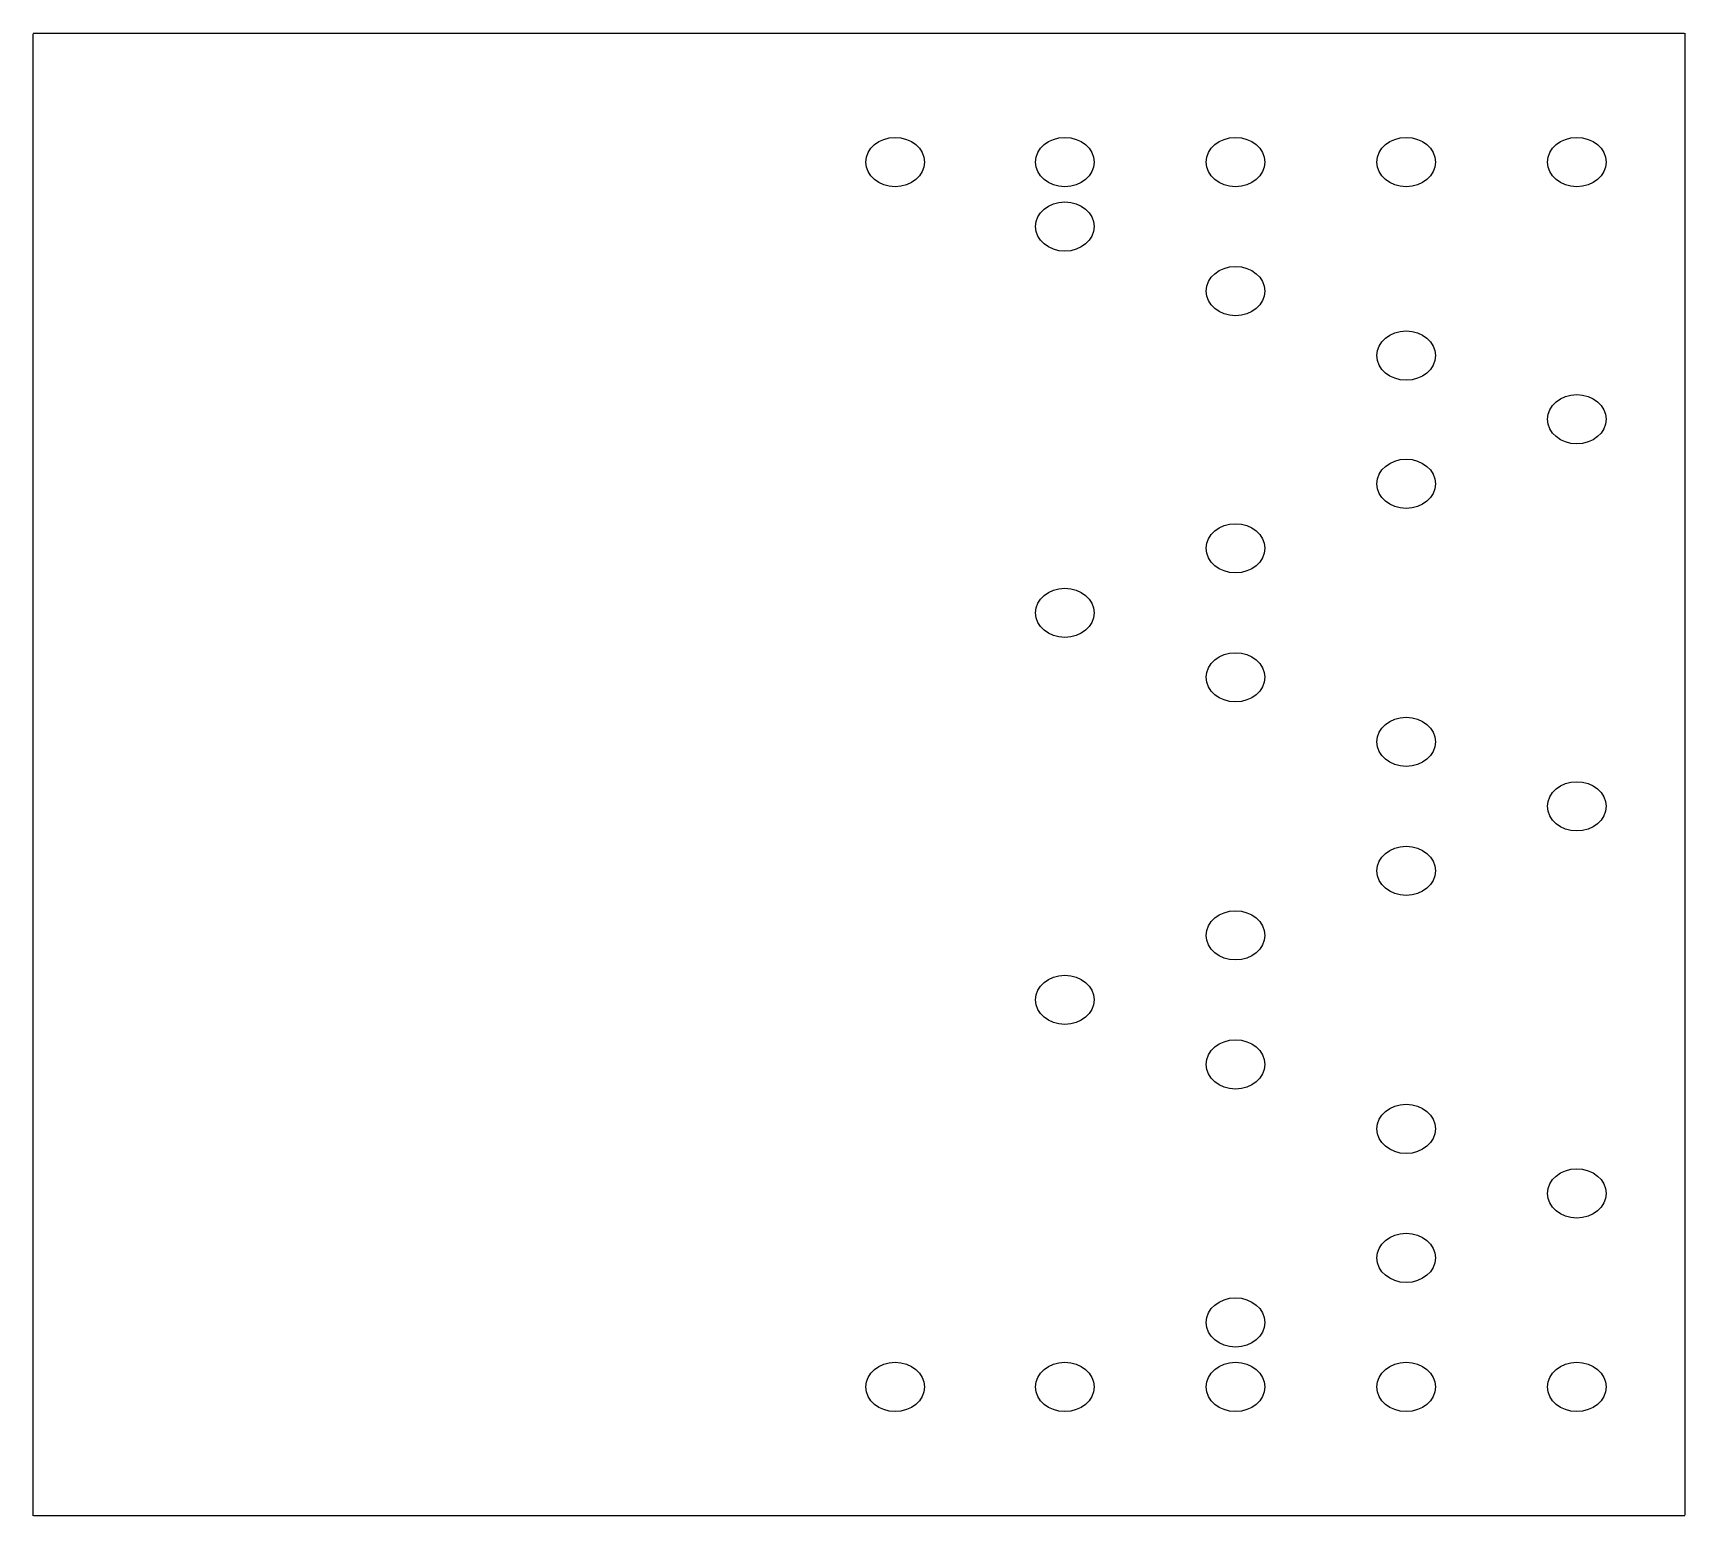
# Model space of a CAD drawing. Header units: millimetres. Extents: x 0 to 687, y -616 to 0.
import ezdxf

# ---------------------------------------------------------------- set-up
doc = ezdxf.new("R2010")
doc.units = ezdxf.units.MM
doc.layers.get('0').update_dxf_attribs({"lineweight": 25, "true_color": 0xffffff})

msp = doc.modelspace()

# ---------------------------------------------------------------- linework, layer by layer
for p, q in [((0, 0), (686.15, 0)), ((686.51, 0), (686.51, -615.95)), ((0, -616.3), (0, -0.35)), ((370.42, -53.62), (370.42, -53.62)), ((440.97, -53.62), (440.97, -53.62)), ((511.88, -53.62), (511.88, -53.62)), ((582.79, -53.62), (582.79, -53.62)), ((653.7, -53.62), (653.7, -53.62)), ((440.97, -80.43), (440.97, -80.43)), ((511.88, -107.24), (511.88, -107.24)), ((582.79, -134.06), (582.79, -134.06)), ((653.7, -160.51), (653.7, -160.51)), ((582.79, -187.32), (582.79, -187.32)), ((511.88, -214.14), (511.88, -214.14)), ((440.97, -240.95), (440.97, -240.95)), ((511.88, -267.76), (511.88, -267.76)), ((582.79, -294.57), (582.79, -294.57)), ((653.7, -321.38), (653.7, -321.38)), ((582.79, -348.19), (582.79, -348.19)), ((511.88, -375), (511.88, -375)), ((440.97, -401.81), (440.97, -401.81)), ((511.88, -428.62), (511.88, -428.62)), ((582.79, -455.44), (582.79, -455.44)), ((653.7, -482.25), (653.7, -482.25)), ((582.79, -509.06), (582.79, -509.06)), ((511.88, -535.87), (511.88, -535.87)), ((370.42, -562.68), (370.42, -562.68)), ((440.97, -562.68), (440.97, -562.68)), ((511.88, -562.68), (511.88, -562.68)), ((582.79, -562.68), (582.79, -562.68)), ((653.7, -562.68), (653.7, -562.68)), ((686.51, -616.3), (0.35, -616.3))]:
    msp.add_line(p, q)
for points in [[(346.07, -53.62), (346.07, -47.97), (351.53, -43.39), (358.25, -43.39)], [(358.25, -43.39), (364.97, -43.39), (370.42, -47.97), (370.42, -53.62)], [(416.63, -53.62), (416.63, -47.97), (422.08, -43.39), (428.8, -43.39)], [(428.8, -43.39), (435.52, -43.39), (440.97, -47.97), (440.97, -53.62)], [(487.54, -53.62), (487.54, -47.97), (492.99, -43.39), (499.71, -43.39)], [(499.71, -43.39), (506.43, -43.39), (511.88, -47.97), (511.88, -53.62)], [(558.45, -53.62), (558.45, -47.97), (563.9, -43.39), (570.62, -43.39)], [(570.62, -43.39), (577.34, -43.39), (582.79, -47.97), (582.79, -53.62)], [(629.36, -53.62), (629.36, -47.97), (634.81, -43.39), (641.53, -43.39)], [(641.53, -43.39), (648.25, -43.39), (653.7, -47.97), (653.7, -53.62)], [(358.25, -63.85), (351.53, -63.85), (346.07, -59.27), (346.07, -53.62)], [(370.42, -53.62), (370.42, -59.27), (364.97, -63.85), (358.25, -63.85)], [(428.8, -63.85), (422.08, -63.85), (416.63, -59.27), (416.63, -53.62)], [(440.97, -53.62), (440.97, -59.27), (435.52, -63.85), (428.8, -63.85)], [(499.71, -63.85), (492.99, -63.85), (487.54, -59.27), (487.54, -53.62)], [(511.88, -53.62), (511.88, -59.27), (506.43, -63.85), (499.71, -63.85)], [(570.62, -63.85), (563.9, -63.85), (558.45, -59.27), (558.45, -53.62)], [(582.79, -53.62), (582.79, -59.27), (577.34, -63.85), (570.62, -63.85)], [(641.53, -63.85), (634.81, -63.85), (629.36, -59.27), (629.36, -53.62)], [(653.7, -53.62), (653.7, -59.27), (648.25, -63.85), (641.53, -63.85)], [(416.63, -80.43), (416.63, -74.78), (422.08, -70.2), (428.8, -70.2)], [(428.8, -70.2), (435.52, -70.2), (440.97, -74.78), (440.97, -80.43)], [(428.8, -90.66), (422.08, -90.66), (416.63, -86.08), (416.63, -80.43)], [(440.97, -80.43), (440.97, -86.08), (435.52, -90.66), (428.8, -90.66)], [(487.54, -107.24), (487.54, -101.59), (492.99, -97.01), (499.71, -97.01)], [(499.71, -97.01), (506.43, -97.01), (511.88, -101.59), (511.88, -107.24)], [(499.71, -117.47), (492.99, -117.47), (487.54, -112.9), (487.54, -107.24)], [(511.88, -107.24), (511.88, -112.9), (506.43, -117.47), (499.71, -117.47)], [(558.45, -134.06), (558.45, -128.4), (563.9, -123.83), (570.62, -123.83)], [(570.62, -123.83), (577.34, -123.83), (582.79, -128.4), (582.79, -134.06)], [(570.62, -144.29), (563.9, -144.29), (558.45, -139.71), (558.45, -134.06)], [(582.79, -134.06), (582.79, -139.71), (577.34, -144.29), (570.62, -144.29)], [(629.36, -160.51), (629.36, -154.86), (634.81, -150.28), (641.53, -150.28)], [(641.53, -150.28), (648.25, -150.28), (653.7, -154.86), (653.7, -160.51)], [(641.53, -170.74), (634.81, -170.74), (629.36, -166.17), (629.36, -160.51)], [(653.7, -160.51), (653.7, -166.17), (648.25, -170.74), (641.53, -170.74)], [(558.45, -187.32), (558.45, -181.67), (563.9, -177.09), (570.62, -177.09)], [(570.62, -177.09), (577.34, -177.09), (582.79, -181.67), (582.79, -187.32)], [(570.62, -197.56), (563.9, -197.56), (558.45, -192.98), (558.45, -187.32)], [(582.79, -187.32), (582.79, -192.98), (577.34, -197.56), (570.62, -197.56)], [(487.54, -214.14), (487.54, -208.48), (492.99, -203.91), (499.71, -203.91)], [(499.71, -203.91), (506.43, -203.91), (511.88, -208.48), (511.88, -214.14)], [(499.71, -224.37), (492.99, -224.37), (487.54, -219.79), (487.54, -214.14)], [(511.88, -214.14), (511.88, -219.79), (506.43, -224.37), (499.71, -224.37)], [(416.63, -240.95), (416.63, -235.3), (422.08, -230.72), (428.8, -230.72)], [(428.8, -230.72), (435.52, -230.72), (440.97, -235.3), (440.97, -240.95)], [(428.8, -251.18), (422.08, -251.18), (416.63, -246.6), (416.63, -240.95)], [(440.97, -240.95), (440.97, -246.6), (435.52, -251.18), (428.8, -251.18)], [(487.54, -267.76), (487.54, -262.11), (492.99, -257.53), (499.71, -257.53)], [(499.71, -257.53), (506.43, -257.53), (511.88, -262.11), (511.88, -267.76)], [(499.71, -277.99), (492.99, -277.99), (487.54, -273.41), (487.54, -267.76)], [(511.88, -267.76), (511.88, -273.41), (506.43, -277.99), (499.71, -277.99)], [(558.45, -294.57), (558.45, -288.92), (563.9, -284.34), (570.62, -284.34)], [(570.62, -284.34), (577.34, -284.34), (582.79, -288.92), (582.79, -294.57)], [(570.62, -304.8), (563.9, -304.8), (558.45, -300.22), (558.45, -294.57)], [(582.79, -294.57), (582.79, -300.22), (577.34, -304.8), (570.62, -304.8)], [(629.36, -321.38), (629.36, -315.73), (634.81, -311.15), (641.53, -311.15)], [(641.53, -311.15), (648.25, -311.15), (653.7, -315.73), (653.7, -321.38)], [(641.53, -331.61), (634.81, -331.61), (629.36, -327.03), (629.36, -321.38)], [(653.7, -321.38), (653.7, -327.03), (648.25, -331.61), (641.53, -331.61)], [(558.45, -348.19), (558.45, -342.54), (563.9, -337.96), (570.62, -337.96)], [(570.62, -337.96), (577.34, -337.96), (582.79, -342.54), (582.79, -348.19)], [(570.62, -358.42), (563.9, -358.42), (558.45, -353.84), (558.45, -348.19)], [(582.79, -348.19), (582.79, -353.84), (577.34, -358.42), (570.62, -358.42)], [(487.54, -375), (487.54, -369.35), (492.99, -364.77), (499.71, -364.77)], [(499.71, -364.77), (506.43, -364.77), (511.88, -369.35), (511.88, -375)], [(499.71, -385.23), (492.99, -385.23), (487.54, -380.65), (487.54, -375)], [(511.88, -375), (511.88, -380.65), (506.43, -385.23), (499.71, -385.23)], [(416.63, -401.81), (416.63, -396.16), (422.08, -391.58), (428.8, -391.58)], [(428.8, -391.58), (435.52, -391.58), (440.97, -396.16), (440.97, -401.81)], [(428.8, -412.04), (422.08, -412.04), (416.63, -407.47), (416.63, -401.81)], [(440.97, -401.81), (440.97, -407.47), (435.52, -412.04), (428.8, -412.04)], [(487.54, -428.62), (487.54, -422.97), (492.99, -418.39), (499.71, -418.39)], [(499.71, -418.39), (506.43, -418.39), (511.88, -422.97), (511.88, -428.62)], [(499.71, -438.86), (492.99, -438.86), (487.54, -434.28), (487.54, -428.62)], [(511.88, -428.62), (511.88, -434.28), (506.43, -438.86), (499.71, -438.86)], [(558.45, -455.44), (558.45, -449.78), (563.9, -445.21), (570.62, -445.21)], [(570.62, -445.21), (577.34, -445.21), (582.79, -449.78), (582.79, -455.44)], [(570.62, -465.67), (563.9, -465.67), (558.45, -461.09), (558.45, -455.44)], [(582.79, -455.44), (582.79, -461.09), (577.34, -465.67), (570.62, -465.67)], [(629.36, -482.25), (629.36, -476.6), (634.81, -472.02), (641.53, -472.02)], [(641.53, -472.02), (648.25, -472.02), (653.7, -476.6), (653.7, -482.25)], [(641.53, -492.48), (634.81, -492.48), (629.36, -487.9), (629.36, -482.25)], [(653.7, -482.25), (653.7, -487.9), (648.25, -492.48), (641.53, -492.48)], [(558.45, -509.06), (558.45, -503.41), (563.9, -498.83), (570.62, -498.83)], [(570.62, -498.83), (577.34, -498.83), (582.79, -503.41), (582.79, -509.06)], [(570.62, -519.29), (563.9, -519.29), (558.45, -514.71), (558.45, -509.06)], [(582.79, -509.06), (582.79, -514.71), (577.34, -519.29), (570.62, -519.29)], [(487.54, -535.87), (487.54, -530.22), (492.99, -525.64), (499.71, -525.64)], [(499.71, -525.64), (506.43, -525.64), (511.88, -530.22), (511.88, -535.87)], [(499.71, -546.1), (492.99, -546.1), (487.54, -541.52), (487.54, -535.87)], [(511.88, -535.87), (511.88, -541.52), (506.43, -546.1), (499.71, -546.1)], [(346.07, -562.68), (346.07, -557.03), (351.53, -552.45), (358.25, -552.45)], [(358.25, -552.45), (364.97, -552.45), (370.42, -557.03), (370.42, -562.68)], [(416.63, -562.68), (416.63, -557.03), (422.08, -552.45), (428.8, -552.45)], [(428.8, -552.45), (435.52, -552.45), (440.97, -557.03), (440.97, -562.68)], [(487.54, -562.68), (487.54, -557.03), (492.99, -552.45), (499.71, -552.45)], [(499.71, -552.45), (506.43, -552.45), (511.88, -557.03), (511.88, -562.68)], [(558.45, -562.68), (558.45, -557.03), (563.9, -552.45), (570.62, -552.45)], [(570.62, -552.45), (577.34, -552.45), (582.79, -557.03), (582.79, -562.68)], [(629.36, -562.68), (629.36, -557.03), (634.81, -552.45), (641.53, -552.45)], [(641.53, -552.45), (648.25, -552.45), (653.7, -557.03), (653.7, -562.68)], [(358.25, -572.91), (351.53, -572.91), (346.07, -568.33), (346.07, -562.68)], [(370.42, -562.68), (370.42, -568.33), (364.97, -572.91), (358.25, -572.91)], [(428.8, -572.91), (422.08, -572.91), (416.63, -568.33), (416.63, -562.68)], [(440.97, -562.68), (440.97, -568.33), (435.52, -572.91), (428.8, -572.91)], [(499.71, -572.91), (492.99, -572.91), (487.54, -568.33), (487.54, -562.68)], [(511.88, -562.68), (511.88, -568.33), (506.43, -572.91), (499.71, -572.91)], [(570.62, -572.91), (563.9, -572.91), (558.45, -568.33), (558.45, -562.68)], [(582.79, -562.68), (582.79, -568.33), (577.34, -572.91), (570.62, -572.91)], [(641.53, -572.91), (634.81, -572.91), (629.36, -568.33), (629.36, -562.68)], [(653.7, -562.68), (653.7, -568.33), (648.25, -572.91), (641.53, -572.91)]]:
    msp.add_open_spline(points, degree=3)

doc.saveas('drawing.dxf')
